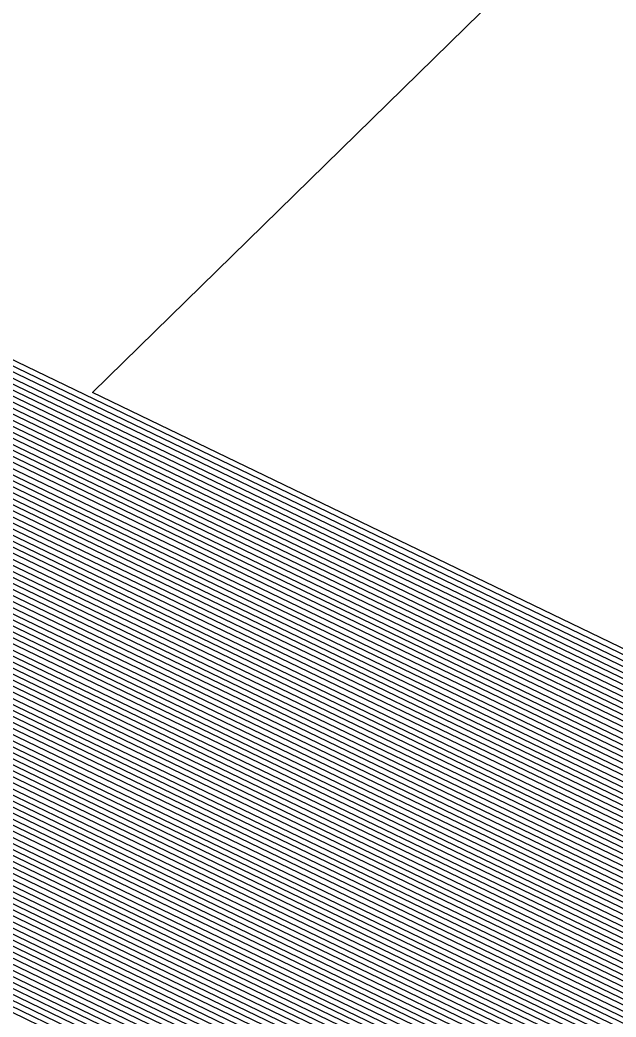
# Model space of a CAD drawing. Extents: x 7084 to 11035, y 13750 to 16729.
# Drawn here: x 8699.7897 to 8700.0362, y 15504.4809 to 15504.8933 of the extents above; entities that cross this region are included whole.
import ezdxf

# ---------------------------------------------------------------- set-up
doc = ezdxf.new("R2010")
doc.units = 0
doc.layers.add('Default', color=7, linetype='Continuous')

msp = doc.modelspace()

# ---------------------------------------------------------------- linework, layer by layer
at = {"layer": 'Default'}
for points in [[(8354.19026, 15235.59937), (8488.21016, 15305.7114), (8508.31155, 15304.51004), (8553.02361, 15397.12782), (8607.68443, 15405.53719), (8646.00902, 15459.83045), (8686.65427, 15440.20861), (8740.76611, 15426.09923), (8798.81013, 15462.37672), (8739.35063, 15534.42323), (8705.8166, 15501.5842), (8665.17135, 15521.20604), (8698.70538, 15554.04507), (8757.96307, 15674.86777), (8829.82169, 15725.9673), (8951.18301, 15754.71076), (8993.8257, 15823.29864), (9121.75377, 15734.89649)], [(9618.29926, 15708.34857), (9450.43738, 15663.74772), (9361.66231, 15697.64363), (9274.50145, 15728.31134), (9119.54871, 15733.15367), (8994.76641, 15819.38199), (8953.17231, 15752.4807), (8830.50134, 15723.42705), (8757.86727, 15671.77609), (8700.06673, 15553.92444), (8666.17083, 15520.73104), (8705.8166, 15501.5917), (8739.71251, 15534.78511), (8799.81366, 15461.96111), (8741.14326, 15425.29214), (8686.44748, 15439.55378), (8646.80171, 15458.69312), (8608.06354, 15403.81396), (8554.74684, 15395.61138), (8509.55228, 15301.99412), (8489.94518, 15303.16594), (8359.22085, 15234.77798)], [(8360.89772, 15234.50419), (8490.52352, 15302.31746), (8509.96585, 15301.15548), (8555.32125, 15395.1059), (8608.18991, 15403.23955), (8647.06594, 15458.31401), (8686.37855, 15439.33551), (8741.26898, 15425.02311), (8800.14817, 15461.82258), (8739.83313, 15534.90573), (8705.8166, 15501.5942), (8666.50399, 15520.5727), (8700.52052, 15553.88423), (8757.83533, 15670.74553), (8830.72789, 15722.5803), (8953.83541, 15751.73734), (8995.07998, 15818.07644), (9118.81369, 15732.57273)], [(8377.66636, 15231.76622), (8496.30693, 15293.83261), (8514.1016, 15292.7691), (8561.06535, 15390.05109), (8609.45361, 15397.49545), (8649.70822, 15454.52291), (8685.68926, 15437.15275), (8742.52615, 15422.33283), (8803.49326, 15460.43724), (8741.03939, 15536.11199), (8705.8166, 15501.6192), (8669.83556, 15518.98935), (8705.05835, 15553.48214), (8757.51598, 15660.43995), (8832.99338, 15714.11283), (8960.46642, 15744.3038), (8998.21569, 15805.02095), (9111.46349, 15726.76331), (9272.482, 15721.73142), (9363.05485, 15689.8632)], [(8382.69695, 15230.94483), (8498.04195, 15291.28715), (8515.34232, 15290.25319), (8562.78858, 15388.53465), (8609.83272, 15395.77222), (8650.50091, 15453.38558), (8685.48247, 15436.49793), (8742.90331, 15421.52574), (8804.49679, 15460.02164), (8741.40127, 15536.47387), (8705.8166, 15501.6267), (8670.83504, 15518.51435), (8706.41971, 15553.36152), (8757.42018, 15657.34827), (8833.67303, 15711.57259), (8962.45572, 15742.07374), (8999.1564, 15801.1043), (9109.25843, 15725.02048), (9271.93124, 15719.9369)], [(8389.40441, 15229.84965), (8500.35531, 15287.89321), (8516.99662, 15286.89864), (8565.08622, 15386.51273), (8610.3382, 15393.47458), (8651.55782, 15451.86914), (8685.20675, 15435.62483), (8743.40618, 15420.44963), (8805.83483, 15459.4675), (8741.88377, 15536.95637), (8705.8166, 15501.6367), (8672.16767, 15517.88101), (8708.23484, 15553.20068), (8757.29243, 15653.22603), (8834.57923, 15708.1856), (8965.10812, 15739.10033), (9000.41068, 15795.8821), (9106.31835, 15722.69672), (9271.19689, 15717.5442), (9363.94101, 15684.91201), (9458.40273, 15648.84484), (9600.87373, 15686.69933)], [(9595.06523, 15679.48293), (9461.05785, 15643.87721), (9364.70057, 15680.66814), (9270.09536, 15713.95515), (9101.90822, 15719.21107), (9002.2921, 15788.0488), (8969.08673, 15734.64021), (8835.93852, 15703.10511), (8757.10082, 15647.04268), (8710.95754, 15552.95943), (8674.16661, 15516.931), (8705.8166, 15501.6517), (8742.60753, 15537.68013), (8807.84188, 15458.63629), (8744.16048, 15418.83545), (8684.79318, 15434.31517), (8653.14319, 15449.59447), (8611.09643, 15390.02813), (8568.53267, 15383.47985), (8519.47808, 15281.86681), (8503.82535, 15282.8023), (8399.4656, 15228.20687)], [(8395.76562, 15139.48742), (8402.81932, 15227.65927), (8504.98203, 15281.10533), (8520.30523, 15280.18953), (8569.68149, 15382.46889), (8611.34917, 15388.87931), (8653.67165, 15448.83625), (8684.65532, 15433.87862), (8744.41192, 15418.2974), (8808.5109, 15458.35923), (8742.84878, 15537.92138), (8705.8166, 15501.6567), (8674.83293, 15516.61433), (8711.86511, 15552.87901), (8757.03695, 15644.98156), (8836.39162, 15701.41162), (8970.41293, 15733.1535), (9002.91924, 15785.4377), (9100.43818, 15718.04918), (9269.72819, 15712.75881), (9364.95376, 15679.25352), (9461.94289, 15642.22133), (9593.12906, 15677.07746)], [(8397.4195, 15138.92642), (8404.49619, 15227.38548), (8505.56037, 15280.25684), (8520.7188, 15279.3509), (8570.2559, 15381.96341), (8611.47554, 15388.3049), (8653.93588, 15448.45714), (8684.58639, 15433.66035), (8744.53764, 15418.02837), (8808.84541, 15458.22069), (8742.96941, 15538.04201), (8705.8166, 15501.6592), (8675.16609, 15516.456), (8712.3189, 15552.8388), (8757.00502, 15643.95101), (8836.61817, 15700.56487), (8971.07603, 15732.41014), (9003.23281, 15784.13215), (9099.70316, 15717.46824)], [(8570.83031, 15381.45793), (8611.60191, 15387.73049), (8654.20011, 15448.07803), (8684.51746, 15433.44207), (8744.66335, 15417.75934), (8809.17992, 15458.08216), (8743.09003, 15538.16263), (8705.8166, 15501.6617), (8675.49924, 15516.29766), (8712.77268, 15552.7986), (8756.97308, 15642.92045), (8836.84472, 15699.71812), (8971.73913, 15731.66679), (9003.54638, 15782.8266), (9098.96814, 15716.8873), (9269.36102, 15711.56246), (9365.20695, 15677.83889), (9462.82793, 15640.56546), (9591.19289, 15674.67199)], [(8407.84992, 15226.83789), (8506.71706, 15278.55987), (8521.54595, 15277.67362), (8571.40472, 15380.95245), (8611.72828, 15387.15608), (8654.46434, 15447.69892), (8684.44853, 15433.22379), (8744.78907, 15417.49031), (8809.51443, 15457.94362), (8743.21066, 15538.28326), (8705.8166, 15501.6642), (8675.8324, 15516.13933), (8713.22646, 15552.75839), (8756.94115, 15641.88989), (8837.07127, 15698.87138), (8972.40223, 15730.92344), (9003.85995, 15781.52105), (9098.23312, 15716.30636), (9269.17743, 15710.96428), (9365.33354, 15677.13158), (9463.27045, 15639.73752), (9590.2248, 15673.46925)], [(8452.3765, 14999.36804), (8402.38117, 15137.24341), (8409.52678, 15226.56409), (8507.2954, 15277.71139), (8521.95953, 15276.83498), (8571.97913, 15380.44696), (8611.85465, 15386.58167), (8654.72856, 15447.31981), (8684.3796, 15433.00552), (8744.91479, 15417.22128), (8809.84894, 15457.80509), (8743.33129, 15538.40389), (8705.8166, 15501.6667), (8676.16556, 15515.98099), (8713.68025, 15552.71818), (8756.90921, 15640.85933), (8837.29782, 15698.02463), (8973.06533, 15730.18008), (9004.17353, 15780.21551), (9097.4981, 15715.72542), (9268.99384, 15710.36611), (9365.46013, 15676.42427), (9463.71296, 15638.90958), (9589.25672, 15672.26652)], [(8411.20365, 15226.29029), (8507.87374, 15276.8629), (8522.3731, 15275.99634), (8572.55354, 15379.94148), (8611.98102, 15386.00726), (8654.99279, 15446.9407), (8684.31067, 15432.78724), (8745.04051, 15416.95225), (8810.18344, 15457.66656), (8743.45191, 15538.52451), (8705.8166, 15501.6692), (8676.49872, 15515.82266), (8714.13403, 15552.67797), (8756.87728, 15639.82877), (8837.52437, 15697.17788), (8973.72843, 15729.43673), (9004.4871, 15778.90996), (9096.76308, 15715.14447), (9268.81026, 15709.76793), (9365.58673, 15675.71696), (9464.15548, 15638.08164), (9588.28864, 15671.06378)], [(8412.88051, 15226.0165), (8508.45208, 15276.01442), (8522.78668, 15275.15771), (8573.12795, 15379.436), (8612.10739, 15385.43285), (8655.25702, 15446.56159), (8684.24174, 15432.56897), (8745.16622, 15416.68322), (8810.51795, 15457.52802), (8743.57254, 15538.64514), (8705.8166, 15501.6717), (8676.83188, 15515.66432), (8714.58781, 15552.63776), (8756.84535, 15638.79821), (8837.75092, 15696.33113), (8974.39153, 15728.69338), (9004.80067, 15777.60441), (9096.02806, 15714.56353), (9268.62667, 15709.16976), (9365.71332, 15675.00964), (9464.598, 15637.25371), (9587.32055, 15669.86104)], [(8414.55737, 15225.7427), (8509.03042, 15275.16593), (8523.20025, 15274.31907), (8573.70236, 15378.93052), (8612.23376, 15384.85844), (8655.52125, 15446.18248), (8684.17282, 15432.35069), (8745.29194, 15416.4142), (8810.85246, 15457.38949), (8743.69316, 15538.76576), (8705.8166, 15501.6742), (8677.16503, 15515.50599), (8715.0416, 15552.59755), (8756.81341, 15637.76765), (8837.97746, 15695.48438), (8975.05464, 15727.95002), (9005.11424, 15776.29886), (9095.29304, 15713.98259), (9268.44308, 15708.57159), (9365.83992, 15674.30233), (9465.04052, 15636.42577), (9586.35247, 15668.65831)], [(8456.74507, 15003.32068), (8408.99672, 15134.99941), (8416.23424, 15225.4689), (8509.60876, 15274.31745), (8523.61383, 15273.48043), (8574.27677, 15378.42504), (8612.36013, 15384.28403), (8655.78548, 15445.80337), (8684.10389, 15432.13242), (8745.41766, 15416.14517), (8811.18697, 15457.25095), (8743.81379, 15538.88639), (8705.8166, 15501.6767), (8677.49819, 15515.34765), (8715.49538, 15552.55734), (8756.78147, 15636.73709), (8838.20401, 15694.63764), (8975.71774, 15727.20667), (9005.42781, 15774.99331), (9094.55802, 15713.40165), (9268.2595, 15707.97341), (9365.96651, 15673.59502), (9465.48304, 15635.59783), (9585.38438, 15667.45557)], [(8612.4865, 15383.70962), (8656.04971, 15445.42426), (8684.03496, 15431.91414), (8745.54338, 15415.87614), (8811.52148, 15457.11242), (8743.93442, 15539.00702), (8705.8166, 15501.6792), (8677.83135, 15515.18932), (8715.94917, 15552.51714), (8756.74954, 15635.70653), (8838.43056, 15693.79089), (8976.38084, 15726.46332), (9005.74138, 15773.68776), (9093.823, 15712.82071), (9268.07591, 15707.37524), (9366.0931, 15672.88771), (9465.92556, 15634.76989), (9584.4163, 15666.25284)], [(9583.44821, 15665.05011), (9466.36808, 15633.94195), (9366.2197, 15672.1804), (9267.89232, 15706.77706), (9093.08798, 15712.23977), (9006.05495, 15772.38221), (8977.04394, 15725.71996), (8838.65711, 15692.94414), (8756.7176, 15634.67598), (8716.40295, 15552.47693), (8678.16451, 15515.03098), (8705.8166, 15501.6817), (8744.05504, 15539.12764), (8811.85599, 15456.97388), (8745.66909, 15415.60711), (8683.96603, 15431.69587), (8656.31393, 15445.04515), (8612.61287, 15383.13521), (8575.42559, 15377.41408), (8524.44097, 15271.80315), (8510.76544, 15272.62048), (8419.58797, 15224.92131)], [(9582.48013, 15663.84737), (9466.8106, 15633.11402), (9366.34629, 15671.47308), (9267.70873, 15706.17889), (9092.35296, 15711.65882), (9006.36852, 15771.07666), (8977.70704, 15724.97661), (8838.88366, 15692.0974), (8756.68567, 15633.64542), (8716.85673, 15552.43672), (8678.49766, 15514.87265), (8705.8166, 15501.6842), (8744.17567, 15539.24827), (8812.1905, 15456.83535), (8745.79481, 15415.33808), (8683.8971, 15431.47759), (8656.57816, 15444.66604), (8612.73924, 15382.5608), (8576, 15376.9086), (8524.85455, 15270.96452), (8511.34378, 15271.77199), (8421.26483, 15224.64751)], [(9581.51204, 15662.64464), (9467.25312, 15632.28608), (9366.47289, 15670.76577), (9267.52515, 15705.58071), (9091.61794, 15711.07788), (9006.68209, 15769.77111), (8978.37014, 15724.23325), (8839.11021, 15691.25065), (8756.65373, 15632.61486), (8717.31052, 15552.39651), (8678.83082, 15514.71431), (8705.8166, 15501.6867), (8744.29629, 15539.36889), (8812.52501, 15456.69682), (8745.92053, 15415.06905), (8683.82817, 15431.25932), (8656.84239, 15444.28693), (8612.86561, 15381.98639), (8576.57441, 15376.40312), (8525.26813, 15270.12588), (8511.92212, 15270.92351), (8422.9417, 15224.37372)], [(8424.61856, 15224.09992), (8512.50046, 15270.07502), (8525.6817, 15269.28724), (8577.14882, 15375.89764), (8612.99198, 15381.41198), (8657.10662, 15443.90782), (8683.75924, 15431.04104), (8746.04625, 15414.80002), (8812.85952, 15456.55828), (8744.41692, 15539.48952), (8705.8166, 15501.6892), (8679.16398, 15514.55598), (8717.7643, 15552.3563), (8756.6218, 15631.5843), (8839.33676, 15690.4039), (8979.03324, 15723.4899), (9006.99566, 15768.46556), (9090.88292, 15710.49694), (9267.34156, 15704.98254), (9366.59948, 15670.05846), (9467.69564, 15631.45814), (9580.54396, 15661.4419)], [(8613.11835, 15380.83757), (8657.37085, 15443.52871), (8683.69031, 15430.82276), (8746.17196, 15414.53099), (8813.19403, 15456.41975), (8744.53755, 15539.61015), (8705.8166, 15501.6917), (8679.49714, 15514.39765), (8718.21808, 15552.31609), (8756.58987, 15630.55374), (8839.56331, 15689.55715), (8979.69634, 15722.74655), (9007.30923, 15767.16001), (9090.1479, 15709.916), (9267.15797, 15704.38437), (9366.72607, 15669.35115), (9468.13816, 15630.6302), (9579.57588, 15660.23917)], [(8427.97229, 15223.55233), (8513.65714, 15268.37805), (8526.50885, 15267.60996), (8578.29764, 15374.88668), (8613.24472, 15380.26316), (8657.63508, 15443.1496), (8683.62138, 15430.60449), (8746.29768, 15414.26197), (8813.52854, 15456.28121), (8744.65817, 15539.73077), (8705.8166, 15501.6942), (8679.8303, 15514.23931), (8718.67187, 15552.27588), (8756.55793, 15629.52318), (8839.78986, 15688.71041), (8980.35944, 15722.00319), (9007.6228, 15765.85446), (9089.41288, 15709.33506), (9266.97439, 15703.78619), (9366.85267, 15668.64384), (9468.58068, 15629.80226), (9578.60779, 15659.03643)], [(8429.64915, 15223.27853), (8514.23548, 15267.52956), (8526.92243, 15266.77133), (8578.87205, 15374.3812), (8613.37109, 15379.68875), (8657.89931, 15442.77049), (8683.55245, 15430.38621), (8746.4234, 15413.99294), (8813.86305, 15456.14268), (8744.7788, 15539.8514), (8705.8166, 15501.6967), (8680.16345, 15514.08098), (8719.12565, 15552.23567), (8756.52599, 15628.49262), (8840.01641, 15687.86366), (8981.02254, 15721.25984), (9007.93637, 15764.54891), (9088.67786, 15708.75411), (9266.7908, 15703.18802), (9366.97926, 15667.93652), (9469.0232, 15628.97433), (9577.63971, 15657.83369)], [(9576.67162, 15656.63096), (9469.46572, 15628.14639), (9367.10586, 15667.22921), (9266.60721, 15702.58984), (9087.94284, 15708.17317), (9008.24994, 15763.24336), (8981.68564, 15720.51649), (8840.24296, 15687.01691), (8756.49406, 15627.46207), (8719.57943, 15552.19547), (8680.49661, 15513.92264), (8705.8166, 15501.6992), (8744.89942, 15539.97202), (8814.19755, 15456.00415), (8746.54912, 15413.72391), (8683.48352, 15430.16794), (8658.16353, 15442.39138), (8613.49746, 15379.11434), (8579.44646, 15373.87572), (8527.336, 15265.93269), (8514.81382, 15266.68108), (8431.32602, 15223.00473)], [(9575.70354, 15655.42823), (9469.90824, 15627.31845), (9367.23245, 15666.5219), (9266.42363, 15701.99167), (9087.20782, 15707.59223), (9008.56351, 15761.93781), (8982.34874, 15719.77313), (8840.46951, 15686.17016), (8756.46213, 15626.43151), (8720.03322, 15552.15526), (8680.82977, 15513.76431), (8705.8166, 15501.7017), (8745.02005, 15540.09265), (8814.53206, 15455.86561), (8746.67484, 15413.45488), (8683.41459, 15429.94966), (8658.42776, 15442.01227), (8613.62383, 15378.53993), (8580.02087, 15373.37024), (8527.74957, 15265.09405), (8515.39216, 15265.83259), (8433.00288, 15222.73094)], [(8746.80055, 15413.18585), (8814.86657, 15455.72708), (8745.14068, 15540.21328), (8705.8166, 15501.7042), (8681.16293, 15513.60597), (8720.487, 15552.11505), (8756.43019, 15625.40095), (8840.69606, 15685.32342), (8983.01184, 15719.02978), (9008.87708, 15760.63226), (9086.4728, 15707.01129), (9266.24004, 15701.39349), (9367.35904, 15665.81459), (9470.35076, 15626.49051), (9574.73545, 15654.22549)], [(8815.20108, 15455.58854), (8745.2613, 15540.3339), (8705.8166, 15501.7067), (8681.49608, 15513.44764), (8720.94079, 15552.07484), (8756.39826, 15624.37039), (8840.9226, 15684.47667), (8983.67495, 15718.28642), (9009.19065, 15759.32671), (9085.73778, 15706.43035), (9266.05645, 15700.79532), (9367.48564, 15665.10728), (9470.79328, 15625.66257), (9573.76737, 15653.02276)], [(8485.31846, 15309.95383), (8506.24367, 15308.70323), (8550.15156, 15399.65522), (8607.05258, 15408.40924), (8644.68788, 15461.726), (8686.99891, 15441.29999), (8740.13752, 15427.44437), (8797.13759, 15463.06939), (8738.7475, 15533.8201), (8705.8166, 15501.5717), (8663.50557, 15521.99771), (8696.43646, 15554.24611), (8758.12275, 15680.02056), (8828.68895, 15730.20103), (8947.8675, 15758.42753)], [(9572.79928, 15651.82002), (9471.2358, 15624.83464), (9367.61223, 15664.39996), (9265.87286, 15700.19715), (9085.00276, 15705.84941), (9009.50422, 15758.02116), (8984.33805, 15717.54307), (8841.14915, 15683.62992), (8756.36632, 15623.33983), (8721.39457, 15552.03463), (8681.82924, 15513.2893), (8705.8166, 15501.7092), (8745.38193, 15540.45453), (8815.53559, 15455.45001), (8747.05199, 15412.64779), (8683.20781, 15429.29484), (8659.22045, 15440.87494), (8614.00294, 15376.8167), (8581.7441, 15371.8538), (8528.9903, 15262.57814), (8517.12718, 15263.28714), (8438.03347, 15221.90955)], [(8948.53061, 15757.68417), (8828.91549, 15729.35428), (8758.09081, 15678.99), (8696.89025, 15554.2059), (8663.83872, 15521.83938), (8705.8166, 15501.5742), (8738.86812, 15533.94072), (8797.4721, 15462.93085), (8740.26324, 15427.17534), (8686.92999, 15441.08171), (8644.95211, 15461.34689), (8607.17895, 15407.83483), (8550.72597, 15399.14974), (8506.65725, 15307.86459), (8485.8968, 15309.10534), (8347.4828, 15236.69456)], [(8349.15967, 15236.42076), (8486.47514, 15308.25686), (8507.07083, 15307.02595), (8551.30038, 15398.64426), (8607.30532, 15407.26042), (8645.21634, 15460.96778), (8686.86106, 15440.86344), (8740.38895, 15426.90631), (8797.80661, 15462.79232), (8738.98875, 15534.06135), (8705.8166, 15501.5767), (8664.17188, 15521.68104), (8697.34403, 15554.16569), (8758.05888, 15677.95944), (8829.14204, 15728.50754), (8949.19371, 15756.94082)], [(8350.83653, 15236.14697), (8487.05348, 15307.40837), (8507.4844, 15306.18731), (8551.87479, 15398.13878), (8607.43169, 15406.68601), (8645.48057, 15460.58867), (8686.79213, 15440.64516), (8740.51467, 15426.63729), (8798.14112, 15462.65378), (8739.10938, 15534.18198), (8705.8166, 15501.5792), (8664.50504, 15521.52271), (8697.79782, 15554.12549), (8758.02694, 15676.92888), (8829.36859, 15727.66079), (8949.85681, 15756.19747)], [(8352.5134, 15235.87317), (8487.63182, 15306.55989), (8507.89797, 15305.34867), (8552.4492, 15397.6333), (8607.55806, 15406.1116), (8645.74479, 15460.20956), (8686.7232, 15440.42689), (8740.64039, 15426.36826), (8798.47563, 15462.51525), (8739.23, 15534.3026), (8705.8166, 15501.5817), (8664.8382, 15521.36437), (8698.2516, 15554.08528), (8757.99501, 15675.89833), (8829.59514, 15726.81404), (8950.51991, 15755.45411)], [(8745.62318, 15540.69578), (8705.8166, 15501.7142), (8682.49556, 15512.97263), (8722.30214, 15551.95421), (8756.30245, 15621.27871), (8841.60225, 15681.93642), (8985.66425, 15716.05636), (9010.13136, 15755.41007), (9083.53272, 15704.68752), (9265.50569, 15699.0008), (9367.86542, 15662.98534), (9472.12083, 15623.17876), (9570.86312, 15649.41455), (9857.09142, 15571.69691)], [(8435.45893, 15126.02339), (8443.06407, 15221.08816), (8518.86221, 15260.74168), (8530.23102, 15260.06222), (8583.46733, 15370.33735), (8614.38205, 15375.09347), (8660.01313, 15439.73761), (8683.00102, 15428.64001), (8747.42914, 15411.84071), (8816.53912, 15455.03441), (8745.74381, 15540.81641), (8705.8166, 15501.7167), (8682.82872, 15512.8143), (8722.75592, 15551.914), (8756.27052, 15620.24815), (8841.8288, 15681.08968), (8986.32735, 15715.31301), (9010.44494, 15754.10452), (9082.7977, 15704.10658), (9265.3221, 15698.40262), (9367.99201, 15662.27803), (9472.56335, 15622.35082), (9569.89503, 15648.21182), (9856.99069, 15570.25867)], [(8444.74093, 15220.81436), (8519.44055, 15259.8932), (8530.6446, 15259.22358), (8584.04174, 15369.83187), (8614.50842, 15374.51906), (8660.27736, 15439.3585), (8682.93209, 15428.42173), (8747.55486, 15411.57168), (8816.87363, 15454.89587), (8745.86443, 15540.93703), (8705.8166, 15501.7192), (8683.16187, 15512.65596), (8723.2097, 15551.87379), (8756.23858, 15619.2176), (8842.05535, 15680.24293), (8986.99045, 15714.56965), (9010.75851, 15752.79897), (9082.06268, 15703.52564), (9265.13852, 15697.80445), (9368.11861, 15661.57072)], [(9856.78924, 15567.38218), (9567.95886, 15645.80635), (9473.44839, 15620.69495), (9368.2452, 15660.8634), (9264.95493, 15697.20627), (9081.32766, 15702.9447), (9011.07208, 15751.49342), (8987.65355, 15713.8263), (8842.2819, 15679.39618), (8756.20665, 15618.18704), (8723.66349, 15551.83359), (8683.49503, 15512.49763), (8705.8166, 15501.7217), (8745.98506, 15541.05766), (8817.20814, 15454.75734), (8747.68058, 15411.30265), (8682.86316, 15428.20346), (8660.54159, 15438.97939), (8614.63479, 15373.94465), (8584.61615, 15369.32639), (8531.05818, 15258.38495), (8520.01889, 15259.04471), (8446.4178, 15220.54057)], [(8608.31628, 15402.66514), (8647.33017, 15457.9349), (8686.30962, 15439.11723), (8741.39469, 15424.75408), (8800.48268, 15461.68404), (8739.95376, 15535.02636), (8705.8166, 15501.5967), (8666.83714, 15520.41437), (8700.9743, 15553.84402), (8757.8034, 15669.71497), (8830.95444, 15721.73356), (8954.49851, 15750.99399)], [(8364.25145, 15233.95659), (8491.6802, 15300.62049), (8510.793, 15299.47821), (8556.47007, 15394.09494), (8608.44265, 15402.09073), (8647.59439, 15457.55579), (8686.24069, 15438.89896), (8741.52041, 15424.48506), (8800.81719, 15461.54551), (8740.07438, 15535.14698), (8705.8166, 15501.5992), (8667.1703, 15520.25603), (8701.42808, 15553.80382), (8757.77146, 15668.68442), (8831.18099, 15720.88681), (8955.16161, 15750.25064)], [(8448.09466, 15220.26677), (8520.59723, 15258.19623), (8531.47175, 15257.54631), (8585.19056, 15368.82091), (8614.76116, 15373.37024), (8660.80582, 15438.60028), (8682.79423, 15427.98518), (8747.80629, 15411.03362), (8817.54265, 15454.6188), (8746.10568, 15541.17828), (8705.8166, 15501.7242), (8683.82819, 15512.33929), (8724.11727, 15551.79338), (8756.17471, 15617.15648), (8842.50845, 15678.54944), (8988.31665, 15713.08295), (9011.38565, 15750.18787), (9080.59264, 15702.36376), (9264.77134, 15696.6081), (9368.3718, 15660.15609), (9473.89091, 15619.86701), (9566.99078, 15644.60361)], [(8365.92831, 15233.6828), (8492.25854, 15299.772), (8511.20658, 15298.63957), (8557.04448, 15393.58946), (8608.56902, 15401.51632), (8647.85862, 15457.17668), (8686.17176, 15438.68068), (8741.64613, 15424.21603), (8801.1517, 15461.40698), (8740.19501, 15535.26761), (8705.8166, 15501.6017), (8667.50346, 15520.0977), (8701.88187, 15553.76361), (8757.73953, 15667.65386), (8831.40754, 15720.04006), (8955.82471, 15749.50728)], [(8449.77152, 15219.99297), (8521.17557, 15257.34774), (8531.88533, 15256.70767), (8585.76497, 15368.31543), (8614.88753, 15372.79583), (8661.07005, 15438.22117), (8682.7253, 15427.76691), (8747.93201, 15410.76459), (8817.87715, 15454.48027), (8746.22631, 15541.29891), (8705.8166, 15501.7267), (8684.16135, 15512.18096), (8724.57106, 15551.75317), (8756.14278, 15616.12592), (8842.735, 15677.70269), (8988.97975, 15712.33959), (9011.69922, 15748.88232), (9079.85762, 15701.78281), (9264.58776, 15696.00993), (9368.49839, 15659.44878)], [(8367.60518, 15233.409), (8492.83688, 15298.92352), (8511.62015, 15297.80093), (8557.61889, 15393.08398), (8608.69539, 15400.94191), (8648.12285, 15456.79757), (8686.10283, 15438.46241), (8741.77185, 15423.947), (8801.48621, 15461.26844), (8740.31564, 15535.38824), (8705.8166, 15501.6042), (8667.83662, 15519.93936), (8702.33565, 15553.7234), (8757.70759, 15666.6233), (8831.63409, 15719.19332), (8956.48781, 15748.76393)], [(8705.8166, 15501.6067), (8668.16977, 15519.78103), (8702.78944, 15553.68319), (8757.67566, 15665.59274), (8831.86063, 15718.34657), (8957.15092, 15748.02057)], [(9856.48706, 15563.06745), (9565.05461, 15642.19814), (9474.77595, 15618.21113), (9368.62498, 15658.74147), (9264.40417, 15695.41175), (9079.1226, 15701.20187), (9012.01279, 15747.57677), (8989.64285, 15711.59624), (8842.96155, 15676.85594), (8756.11084, 15615.09536), (8725.02484, 15551.71296), (8684.4945, 15512.02262), (8705.8166, 15501.7292), (8746.34694, 15541.41954), (8818.21166, 15454.34174), (8748.05773, 15410.49556), (8682.65637, 15427.54863), (8661.33428, 15437.84206), (8615.0139, 15372.22142), (8586.33938, 15367.80995), (8532.2989, 15255.86903), (8521.75391, 15256.49926)], [(8957.81402, 15747.27722), (8832.08718, 15717.49982), (8757.64372, 15664.56218), (8703.24322, 15553.64298), (8668.50293, 15519.62269), (8705.8166, 15501.6092), (8740.55689, 15535.62949), (8802.15523, 15460.99137), (8742.02328, 15423.40894), (8685.96498, 15438.02586), (8648.65131, 15456.03935), (8608.94813, 15399.79309), (8558.76771, 15392.07302), (8512.4473, 15296.12366), (8493.99356, 15297.22655), (8370.9589, 15232.86141)], [(8372.63577, 15232.58761), (8494.5719, 15296.37806), (8512.86088, 15295.28502), (8559.34212, 15391.56754), (8609.0745, 15399.21868), (8648.91554, 15455.66024), (8685.89605, 15437.80758), (8742.149, 15423.13991), (8802.48973, 15460.85284), (8740.67751, 15535.75011), (8705.8166, 15501.6117), (8668.83609, 15519.46436), (8703.697, 15553.60277), (8757.61178, 15663.53162), (8832.31373, 15716.65307), (8958.47712, 15746.53387)], [(9856.38634, 15561.62921), (9564.08652, 15640.9954), (9475.21847, 15617.38319), (9368.75158, 15658.03416), (9264.22058, 15694.81358), (9078.38758, 15700.62093), (9012.32636, 15746.27122), (8990.30595, 15710.85289), (8843.1881, 15676.00919), (8756.07891, 15614.0648), (8725.47862, 15551.67275), (8684.82766, 15511.86429), (8705.8166, 15501.7317), (8746.46756, 15541.54016), (8818.54617, 15454.2032), (8748.18345, 15410.22654), (8682.58744, 15427.33036), (8661.5985, 15437.46295), (8615.14027, 15371.64701), (8586.91379, 15367.30447), (8532.71248, 15255.03039), (8522.33225, 15255.65077), (8453.12525, 15219.44538)], [(8374.31263, 15232.31382), (8495.15025, 15295.52958), (8513.27445, 15294.44638), (8559.91653, 15391.06206), (8609.20087, 15398.64427), (8649.17977, 15455.28113), (8685.82712, 15437.5893), (8742.27472, 15422.87088), (8802.82424, 15460.71431), (8740.79814, 15535.87074), (8705.8166, 15501.6142), (8669.16925, 15519.30602), (8704.15079, 15553.56256), (8757.57985, 15662.50106), (8832.54028, 15715.80633), (8959.14022, 15745.79051)], [(8513.68803, 15293.60774), (8560.49094, 15390.55657), (8609.32724, 15398.06986), (8649.44399, 15454.90202), (8685.75819, 15437.37103), (8742.40044, 15422.60186), (8803.15875, 15460.57577), (8740.91877, 15535.99137), (8705.8166, 15501.6167), (8669.50241, 15519.14769), (8704.60457, 15553.52235), (8757.54791, 15661.4705), (8832.76683, 15714.95958), (8959.80332, 15745.04716)], [(9856.28561, 15560.19097), (9563.11844, 15639.79267), (9475.66099, 15616.55526), (9368.87817, 15657.32684), (9264.03699, 15694.2154), (9077.65256, 15700.03999), (9012.63993, 15744.96567), (8990.96905, 15710.10953), (8843.41465, 15675.16244), (8756.04697, 15613.03424), (8725.93241, 15551.63254), (8685.16082, 15511.70595), (8705.8166, 15501.7342), (8746.58819, 15541.66079), (8818.88068, 15454.06467), (8748.30916, 15409.95751), (8682.51851, 15427.11208), (8661.86273, 15437.08384), (8615.26664, 15371.0726), (8587.4882, 15366.79899), (8533.12605, 15254.19176), (8522.91059, 15254.80229), (8454.80212, 15219.17158)], [(9856.18489, 15558.75272), (9562.15035, 15638.58993), (9476.10351, 15615.72732), (9369.00477, 15656.61953), (9263.85341, 15693.61723), (9076.91754, 15699.45905), (9012.9535, 15743.66012), (8991.63215, 15709.36618), (8843.6412, 15674.3157), (8756.01504, 15612.00368), (8726.38619, 15551.59233), (8685.49398, 15511.54762), (8705.8166, 15501.7367), (8746.70881, 15541.78141), (8819.21519, 15453.92613), (8748.43488, 15409.68848), (8682.44958, 15426.89381), (8662.12696, 15436.70473), (8615.39301, 15370.49819), (8588.06261, 15366.29351), (8533.53963, 15253.35312), (8523.48893, 15253.9538), (8456.47898, 15218.89779)], [(8379.34323, 15231.49243), (8496.88527, 15292.98412), (8514.51518, 15291.93047), (8561.63976, 15389.54561), (8609.57998, 15396.92104), (8649.97245, 15454.1438), (8685.62033, 15436.93448), (8742.65187, 15422.0638), (8803.82777, 15460.2987), (8741.16002, 15536.23262), (8705.8166, 15501.6217), (8670.16872, 15518.83102), (8705.51214, 15553.44194), (8757.48404, 15659.40939), (8833.21993, 15713.26608), (8961.12952, 15743.56045)], [(8804.16228, 15460.16017), (8741.28064, 15536.35324), (8705.8166, 15501.6242), (8670.50188, 15518.67268), (8705.96592, 15553.40173), (8757.45211, 15658.37883), (8833.44648, 15712.41934), (8961.79262, 15742.8171)], [(8458.15584, 15218.62399), (8524.06727, 15253.10532), (8533.9532, 15252.51448), (8588.63702, 15365.78803), (8615.51938, 15369.92379), (8662.39119, 15436.32562), (8682.38066, 15426.67553), (8748.5606, 15409.41945), (8819.5497, 15453.7876), (8746.82944, 15541.90204), (8705.8166, 15501.7392), (8685.82713, 15511.38928), (8726.83998, 15551.55213), (8755.9831, 15610.97313), (8843.86775, 15673.46895), (8992.29526, 15708.62283), (9013.26707, 15742.35457), (9076.18252, 15698.87811), (9263.66982, 15693.01906), (9369.13136, 15655.91222), (9476.54603, 15614.89938), (9561.18227, 15637.3872), (9856.08416, 15557.31448)], [(8705.8166, 15501.6292), (8671.16819, 15518.35601), (8706.87349, 15553.32131), (8757.38824, 15656.31771), (8833.89958, 15710.72584), (8963.11882, 15741.33039)], [(9855.98343, 15555.87624), (9560.21419, 15636.18447), (9476.98855, 15614.07144), (9369.25795, 15655.20491), (9263.48623, 15692.42088), (9075.44749, 15698.29716), (9013.58064, 15741.04902), (8992.95836, 15707.87947), (8844.09429, 15672.6222), (8755.95117, 15609.94257), (8727.29376, 15551.51192), (8686.16029, 15511.23095), (8705.8166, 15501.7417), (8746.95007, 15542.02267), (8819.88421, 15453.64907), (8748.68632, 15409.15042), (8682.31173, 15426.45725), (8662.65542, 15435.9465), (8615.64576, 15369.34938), (8589.21142, 15365.28255), (8534.36678, 15251.67584), (8524.64561, 15252.25683), (8459.83271, 15218.35019)], [(8386.05068, 15230.39724), (8499.19863, 15289.59018), (8516.16948, 15288.57591), (8563.9374, 15387.52369), (8610.08546, 15394.6234), (8651.02936, 15452.62736), (8685.34461, 15436.06138), (8743.15474, 15420.98768), (8805.16581, 15459.74457), (8741.64252, 15536.71512), (8705.8166, 15501.6317), (8671.50135, 15518.19768), (8707.32727, 15553.2811), (8757.3563, 15655.28715), (8834.12613, 15709.87909), (8963.78192, 15740.58704)], [(8741.76315, 15536.83575), (8705.8166, 15501.6342), (8671.83451, 15518.03934), (8707.78106, 15553.24089), (8757.32437, 15654.25659), (8834.35268, 15709.03234), (8964.44502, 15739.84368)], [(9855.88271, 15554.43799), (9559.2461, 15634.98173), (9477.43107, 15613.2435), (9369.38455, 15654.4976), (9263.30265, 15691.82271), (9074.71247, 15697.71622), (9013.89421, 15739.74347), (8993.62146, 15707.13612), (8844.32084, 15671.77546), (8755.91923, 15608.91201), (8727.74754, 15551.47171), (8686.49345, 15511.07262), (8705.8166, 15501.7442), (8747.07069, 15542.14329), (8820.21872, 15453.51053), (8748.81204, 15408.88139), (8682.2428, 15426.23898), (8662.91965, 15435.56739), (8615.77213, 15368.77497), (8589.78583, 15364.77707), (8534.78035, 15250.8372), (8525.22395, 15251.40834), (8461.50957, 15218.0764)], [(8590.36024, 15364.27159), (8615.8985, 15368.20056), (8663.18388, 15435.18828), (8682.17387, 15426.0207), (8748.93775, 15408.61236), (8820.55323, 15453.372), (8747.19132, 15542.26392), (8705.8166, 15501.7467), (8686.82661, 15510.91428), (8728.20133, 15551.4315), (8755.8873, 15607.88145), (8844.54739, 15670.92871), (8994.28456, 15706.39276), (9014.20778, 15738.43792), (9073.97745, 15697.13528), (9263.11906, 15691.22453), (9369.51114, 15653.79028), (9477.87359, 15612.41557), (9558.27802, 15633.779), (9855.78198, 15552.99975)], [(8965.77123, 15738.35698), (8834.80578, 15707.33885), (8757.2605, 15652.19548), (8708.68863, 15553.16048), (8672.50082, 15517.72268), (8705.8166, 15501.6392), (8742.0044, 15537.077), (8806.16934, 15459.32896), (8743.53189, 15420.1806), (8685.13782, 15435.40655), (8651.82205, 15451.49003), (8610.46457, 15392.90018), (8565.66063, 15386.00725), (8517.4102, 15286.06), (8500.93365, 15287.04473), (8391.08128, 15229.57585)], [(8966.43433, 15737.61362), (8835.03232, 15706.4921), (8757.22856, 15651.16492), (8709.14241, 15553.12027), (8672.83398, 15517.56434), (8705.8166, 15501.6417), (8742.12503, 15537.19763), (8806.50384, 15459.19043), (8743.65761, 15419.91157), (8685.0689, 15435.18827), (8652.08628, 15451.11091), (8610.59095, 15392.32577), (8566.23503, 15385.50177), (8517.82378, 15285.22136), (8501.51199, 15286.19624)], [(8967.09743, 15736.87027), (8835.25887, 15705.64536), (8757.19663, 15650.13436), (8709.59619, 15553.08006), (8673.16714, 15517.40601), (8705.8166, 15501.6442), (8742.24565, 15537.31825), (8806.83835, 15459.0519), (8743.78333, 15419.64254), (8684.99997, 15434.97), (8652.35051, 15450.7318), (8610.71732, 15391.75136), (8566.80944, 15384.99629), (8518.23735, 15284.38272), (8502.09033, 15285.34775), (8394.435, 15229.02826)], [(8396.11187, 15228.75446), (8502.66867, 15284.49927), (8518.65092, 15283.54409), (8567.38385, 15384.49081), (8610.84369, 15391.17695), (8652.61474, 15450.35269), (8684.93104, 15434.75172), (8743.90905, 15419.37351), (8807.17286, 15458.91336), (8742.36628, 15537.43888), (8705.8166, 15501.6467), (8673.5003, 15517.24767), (8710.04998, 15553.03985), (8757.16469, 15649.1038), (8835.48542, 15704.79861), (8967.76053, 15736.12691)], [(8821.22225, 15453.09493), (8747.43257, 15542.50517), (8705.8166, 15501.7517), (8687.49292, 15510.59761), (8729.10889, 15551.35108), (8755.82343, 15605.82033), (8845.00049, 15669.23521), (8995.61076, 15704.90606), (9014.83492, 15735.82682), (9072.50741, 15695.9734), (9262.75188, 15690.02818), (9369.76433, 15652.37566), (9478.75863, 15610.75969), (9556.34185, 15631.37353), (9855.58053, 15550.12327)], [(8397.78873, 15228.48066), (8503.24701, 15283.65078), (8519.0645, 15282.70545), (8567.95826, 15383.98533), (8610.97006, 15390.60254), (8652.87896, 15449.97358), (8684.86211, 15434.53345), (8744.03476, 15419.10448), (8807.50737, 15458.77483), (8742.4869, 15537.5595), (8705.8166, 15501.6492), (8673.83346, 15517.08934), (8710.50376, 15552.99964), (8757.13276, 15648.07324), (8835.71197, 15703.95186), (8968.42363, 15735.38356)], [(9855.4798, 15548.68502), (9555.37376, 15630.17079), (9479.20115, 15609.93175), (9369.89092, 15651.66835), (9262.5683, 15689.43001), (9071.77239, 15695.39245), (9015.14849, 15734.52127), (8996.27386, 15704.1627), (8845.22704, 15668.38847), (8755.79149, 15604.78977), (8729.56268, 15551.31087), (8687.82608, 15510.43928), (8705.8166, 15501.7542), (8747.5532, 15542.6258), (8821.55675, 15452.9564), (8749.31491, 15407.80528), (8681.96708, 15425.36588), (8663.97656, 15434.05095), (8616.27761, 15366.47733), (8592.08347, 15362.75515), (8536.43465, 15247.48265), (8527.53731, 15248.0144), (8468.21703, 15216.98121)], [(8401.14246, 15227.93307), (8504.40369, 15281.95381), (8519.89165, 15281.02817), (8569.10708, 15382.97437), (8611.2228, 15389.45372), (8653.40742, 15449.21536), (8684.72425, 15434.0969), (8744.2862, 15418.56643), (8808.17639, 15458.49776), (8742.72816, 15537.80076), (8705.8166, 15501.6542), (8674.49977, 15516.77267), (8711.41133, 15552.91922), (8757.06889, 15646.01212), (8836.16507, 15702.25837), (8969.74983, 15733.89685)], [(8469.89389, 15216.70741), (8528.11565, 15247.16592), (8536.84822, 15246.64401), (8592.65788, 15362.24967), (8616.40398, 15365.90292), (8664.24079, 15433.67184), (8681.89815, 15425.1476), (8749.44062, 15407.53625), (8821.89126, 15452.81786), (8747.67382, 15542.74642), (8705.8166, 15501.7567), (8688.15924, 15510.28094), (8730.01646, 15551.27066), (8755.75956, 15603.75921), (8845.45359, 15667.54172), (8996.93696, 15703.41935), (9015.46206, 15733.21572), (9071.03737, 15694.81151), (9262.38471, 15688.83184), (9370.01752, 15650.96104), (9479.64367, 15609.10381), (9554.40568, 15628.96805), (9855.37908, 15547.24678)], [(8822.22577, 15452.67933), (8747.79445, 15542.86705), (8705.8166, 15501.7592), (8688.4924, 15510.12261), (8730.47025, 15551.23046), (8755.72762, 15602.72866), (8845.68014, 15666.69497), (8997.60006, 15702.67599), (9015.77563, 15731.91017), (9070.30235, 15694.23057), (9262.20112, 15688.23366), (9370.14411, 15650.25372), (9480.08619, 15608.27588), (9553.43759, 15627.76532), (9855.27835, 15545.80854)], [(8473.24762, 15216.15982), (8529.27233, 15245.46895), (8537.67538, 15244.96674), (8593.8067, 15361.23871), (8616.65672, 15364.7541), (8664.76925, 15432.91362), (8681.76029, 15424.71105), (8749.69206, 15406.99819), (8822.56028, 15452.54079), (8747.91507, 15542.98767), (8705.8166, 15501.7617), (8688.82555, 15509.96427), (8730.92403, 15551.19025), (8755.69569, 15601.6981), (8845.90669, 15665.84822), (8998.26316, 15701.93264), (9016.0892, 15730.60462), (9069.56733, 15693.64963), (9262.01754, 15687.63549), (9370.27071, 15649.54641), (9480.52871, 15607.44794), (9552.46951, 15626.56258), (9855.17763, 15544.37029)], [(9854.97617, 15541.49381), (9550.53334, 15624.15712), (9481.41374, 15605.79206), (9370.52389, 15648.13179), (9261.65036, 15686.43914), (9068.09729, 15692.48775), (9016.71635, 15727.99353), (8999.58936, 15700.44593), (8846.35979, 15664.15473), (8755.63182, 15599.63698), (8731.8316, 15551.10983), (8689.49187, 15509.6476), (8705.8166, 15501.7667), (8748.15633, 15543.22893), (8823.2293, 15452.26372), (8749.94349, 15406.46013), (8681.62243, 15424.2745), (8665.2977, 15432.1554), (8616.90946, 15363.60528), (8594.95552, 15360.22774), (8538.50252, 15243.28946), (8530.42902, 15243.77198), (8476.60135, 15215.61223)], [(9854.87545, 15540.05556), (9549.56526, 15622.95438), (9481.85626, 15604.96412), (9370.65049, 15647.42448), (9261.46678, 15685.84096), (9067.36227, 15691.9068), (9017.02992, 15726.68798), (9000.25246, 15699.70258), (8846.58634, 15663.30798), (8755.59988, 15598.60642), (8732.28538, 15551.06962), (8689.82503, 15509.48927), (8705.8166, 15501.7692), (8748.27695, 15543.34955), (8823.56381, 15452.12519), (8750.06921, 15406.19111), (8681.5535, 15424.05622), (8665.56193, 15431.77629), (8617.03583, 15363.03087), (8595.52993, 15359.72226), (8538.9161, 15242.45082), (8531.00736, 15242.92349), (8478.27822, 15215.33843)], [(8479.95508, 15215.06464), (8531.5857, 15242.07501), (8539.32968, 15241.61219), (8596.10434, 15359.21678), (8617.1622, 15362.45646), (8665.82616, 15431.39718), (8681.48457, 15423.83795), (8750.19493, 15405.92208), (8823.89832, 15451.98666), (8748.39758, 15543.47018), (8705.8166, 15501.7717), (8690.15819, 15509.33093), (8732.73916, 15551.02941), (8755.56795, 15597.57586), (8846.81289, 15662.46123), (9000.91556, 15698.95923), (9017.34349, 15725.38243), (9066.62725, 15691.32586), (9261.28319, 15685.24279), (9370.77708, 15646.71716), (9482.29878, 15604.13619), (9548.59717, 15621.75165), (9854.77472, 15538.61732)], [(8481.63194, 15214.79084), (8532.16404, 15241.22652), (8539.74325, 15240.77355), (8596.67875, 15358.7113), (8617.28857, 15361.88205), (8666.09039, 15431.01807), (8681.41565, 15423.61967), (8750.32065, 15405.65305), (8824.23283, 15451.84812), (8748.5182, 15543.5908), (8705.8166, 15501.7742), (8690.49134, 15509.1726), (8733.19295, 15550.9892), (8755.53601, 15596.5453), (8847.03943, 15661.61449), (9001.57867, 15698.21587), (9017.65706, 15724.07688), (9065.89223, 15690.74492), (9261.0996, 15684.64462), (9370.90368, 15646.00985), (9482.7413, 15603.30825), (9547.62909, 15620.54891), (9854.674, 15537.17908)], [(8666.35462, 15430.63896), (8681.34672, 15423.4014), (8750.44636, 15405.38402), (8824.56734, 15451.70959), (8748.63883, 15543.71143), (8705.8166, 15501.7767), (8690.8245, 15509.01426), (8733.64673, 15550.94899), (8755.50408, 15595.51474), (8847.26598, 15660.76774), (9002.24177, 15697.47252), (9017.97063, 15722.77133), (9065.15721, 15690.16398), (9260.91602, 15684.04644), (9371.03027, 15645.30254), (9483.18382, 15602.48031), (9546.661, 15619.34618), (9854.57327, 15535.74084)], [(8484.98567, 15214.24325), (8533.32072, 15239.52955), (8540.5704, 15239.09627), (8597.82757, 15357.70034), (8617.54131, 15360.73323), (8666.61885, 15430.25985), (8681.27779, 15423.18312), (8750.57208, 15405.11499), (8824.90185, 15451.57105), (8748.75946, 15543.83206), (8705.8166, 15501.7792), (8691.15766, 15508.85593), (8734.10052, 15550.90878), (8755.47214, 15594.48418), (8847.49253, 15659.92099), (9002.90487, 15696.72917), (9018.2842, 15721.46578), (9064.42219, 15689.58304), (9260.73243, 15683.44827)], [(8540.98397, 15238.25763), (8598.40198, 15357.19486), (8617.66768, 15360.15882), (8666.88307, 15429.88074), (8681.20886, 15422.96485), (8750.6978, 15404.84596), (8825.23636, 15451.43252), (8748.88008, 15543.95268), (8705.8166, 15501.7817), (8691.49082, 15508.69759), (8734.5543, 15550.86858), (8755.44021, 15593.45363), (8847.71908, 15659.07424), (9003.56797, 15695.98581), (9018.59777, 15720.16023), (9063.68717, 15689.0021), (9260.54884, 15682.85009), (9371.28346, 15643.88792), (9484.06886, 15600.82443), (9544.72483, 15616.94071), (9854.37182, 15532.86435)], [(9854.27109, 15531.42611), (9543.75675, 15615.73797), (9484.51138, 15599.9965), (9371.41005, 15643.1806), (9260.36525, 15682.25192), (9062.95215, 15688.42115), (9018.91134, 15718.85468), (9004.23107, 15695.24246), (8847.94563, 15658.22749), (8755.40827, 15592.42307), (8735.00808, 15550.82837), (8691.82397, 15508.53926), (8705.8166, 15501.7842), (8749.00071, 15544.07331), (8825.57086, 15451.29399), (8750.82352, 15404.57693), (8681.13993, 15422.74657), (8667.1473, 15429.50163), (8617.79405, 15359.58441), (8598.97639, 15356.68938), (8541.39755, 15237.419), (8534.4774, 15237.83258), (8488.3394, 15213.69565)], [(8541.81113, 15236.58036), (8599.5508, 15356.1839), (8617.92042, 15359.01), (8667.41153, 15429.12252), (8681.071, 15422.5283), (8750.94924, 15404.30791), (8825.90537, 15451.15545), (8749.12133, 15544.19393), (8705.8166, 15501.7867), (8692.15713, 15508.38092), (8735.46187, 15550.78816), (8755.37634, 15591.39251), (8848.17218, 15657.38075), (9004.89417, 15694.4991), (9019.22491, 15717.54913), (9062.21713, 15687.84021), (9260.18167, 15681.65374), (9371.53665, 15642.47329), (9484.9539, 15599.16856), (9542.78866, 15614.53523), (9854.17037, 15529.98786)], [(9854.06964, 15528.54962), (9541.82058, 15613.3325), (9485.39642, 15598.34062), (9371.66324, 15641.76598), (9259.99808, 15681.05557), (9061.48211, 15687.25927), (9019.53848, 15716.24358), (9005.55727, 15693.75575), (8848.39873, 15656.534), (8755.3444, 15590.36195), (8735.91565, 15550.74795), (8692.49029, 15508.22259), (8705.8166, 15501.7892), (8749.24196, 15544.31456), (8826.23988, 15451.01692), (8751.07495, 15404.03888), (8681.00207, 15422.31002), (8667.67576, 15428.74341), (8618.04679, 15358.43559), (8600.12521, 15355.67842), (8542.2247, 15235.74172), (8535.63408, 15236.13561), (8491.69313, 15213.14806)], [(8493.36999, 15212.87426), (8536.21242, 15235.28712), (8542.63828, 15234.90308), (8600.69962, 15355.17294), (8618.17316, 15357.86118), (8667.93999, 15428.3643), (8680.93314, 15422.09174), (8751.20067, 15403.76985), (8826.57439, 15450.87838), (8749.36259, 15544.43519), (8705.8166, 15501.7917), (8692.82345, 15508.06426), (8736.36943, 15550.70774), (8755.31247, 15589.33139), (8848.62528, 15655.68725), (9006.22037, 15693.0124), (9019.85205, 15714.93803), (9060.74709, 15686.67833), (9259.81449, 15680.4574), (9371.78983, 15641.05867), (9485.83894, 15597.51268), (9540.8525, 15612.12977), (9853.96891, 15527.11138)], [(9853.86819, 15525.67313), (9539.88441, 15610.92703), (9486.28146, 15596.68474), (9371.91643, 15640.35136), (9259.63091, 15679.85922), (9060.01207, 15686.09739), (9020.16562, 15713.63248), (9006.88347, 15692.26904), (8848.85183, 15654.84051), (8755.28053, 15588.30083), (8736.82322, 15550.66753), (8693.15661, 15507.90592), (8705.8166, 15501.7942), (8749.48321, 15544.55581), (8826.9089, 15450.73985), (8751.32639, 15403.50082), (8680.86421, 15421.87347), (8668.20422, 15427.98519), (8618.29953, 15357.28677), (8601.27403, 15354.66746), (8543.05185, 15234.06444), (8536.79076, 15234.43864), (8495.04686, 15212.60047)], [(8751.45211, 15403.23179), (8827.24341, 15450.60132), (8749.60384, 15544.67644), (8705.8166, 15501.7967), (8693.48976, 15507.74759), (8737.277, 15550.62732), (8755.24859, 15587.27027), (8849.07838, 15653.99376), (9007.54657, 15691.52569), (9020.47919, 15712.32693), (9059.27705, 15685.51644), (9259.44732, 15679.26105), (9372.04302, 15639.64404), (9486.72398, 15595.85681), (9538.91633, 15609.72429), (9853.76746, 15524.23489)], [(8490.03723, 15107.51035), (8498.40059, 15212.05287), (8537.94744, 15232.74167), (8543.879, 15232.38717), (8602.42285, 15353.6565), (8618.55227, 15356.13795), (8668.73267, 15427.22697), (8680.72635, 15421.43692), (8751.57782, 15402.96276), (8827.57792, 15450.46278), (8749.72446, 15544.79706), (8705.8166, 15501.7992), (8693.82292, 15507.58925), (8737.73078, 15550.58712), (8755.21666, 15586.23972), (8849.30493, 15653.14701), (9008.20967, 15690.78233), (9020.79276, 15711.02138), (9058.54203, 15684.9355), (9259.26373, 15678.66287), (9372.16962, 15638.93673), (9487.1665, 15595.02887), (9537.94824, 15608.52156), (9853.66674, 15522.79665)], [(8500.07745, 15211.77908), (8538.52578, 15231.89318), (8544.29258, 15231.54853), (8602.99726, 15353.15102), (8618.67864, 15355.56354), (8668.9969, 15426.84786), (8680.65742, 15421.21864), (8751.70354, 15402.69373), (8827.91243, 15450.32425), (8749.84509, 15544.91769), (8705.8166, 15501.8017), (8694.15608, 15507.43092), (8738.18457, 15550.54691), (8755.18472, 15585.20916), (8849.53148, 15652.30026), (9008.87277, 15690.03898), (9021.10633, 15709.71583), (9057.80701, 15684.35456), (9259.08014, 15678.0647), (9372.29621, 15638.22942), (9487.60902, 15594.20093), (9536.98016, 15607.31883), (9853.56601, 15521.35841)], [(8501.75432, 15211.50528), (8539.10412, 15231.0447), (8544.70615, 15230.70989), (8603.57167, 15352.64554), (8618.80501, 15354.98913), (8669.26113, 15426.46875), (8680.58849, 15421.00037), (8751.82926, 15402.4247), (8828.24694, 15450.18571), (8749.96572, 15545.03832), (8705.8166, 15501.8042), (8694.48924, 15507.27258), (8738.63835, 15550.5067), (8755.15279, 15584.1786), (8849.75803, 15651.45352), (9009.53587, 15689.29563), (9021.4199, 15708.41028), (9057.07199, 15683.77362), (9258.89656, 15677.46652), (9372.4228, 15637.52211)], [(9853.36456, 15518.48192), (9535.04399, 15604.91336), (9488.49406, 15592.54505), (9372.5494, 15636.8148), (9258.71297, 15676.86835), (9056.33697, 15683.19268), (9021.73347, 15707.10473), (9010.19898, 15688.55227), (8849.98457, 15650.60677), (8755.12086, 15583.14804), (8739.09214, 15550.46649), (8694.82239, 15507.11425), (8705.8166, 15501.8067), (8750.08634, 15545.15894), (8828.58145, 15450.04718), (8751.95498, 15402.15568), (8680.51957, 15420.78209), (8669.52536, 15426.08964), (8618.93138, 15354.41472), (8604.14608, 15352.14006), (8545.11973, 15229.87125), (8539.68246, 15230.19621), (8503.43118, 15211.23148)], [(8828.91596, 15449.90864), (8750.20697, 15545.27957), (8705.8166, 15501.8092), (8695.15555, 15506.95591), (8739.54592, 15550.42628), (8755.08892, 15582.11748), (8850.21112, 15649.76002), (9010.86208, 15687.80892), (9022.04704, 15705.79918), (9055.60195, 15682.61174), (9258.52938, 15676.27018), (9372.67599, 15636.10748), (9488.93658, 15591.71712), (9534.0759, 15603.71062), (9853.26383, 15517.04368)], [(8498.30667, 15104.70534), (8506.78491, 15210.68389), (8540.83914, 15228.49924), (8545.94687, 15228.19398), (8605.2949, 15351.1291), (8619.18412, 15353.2659), (8670.05382, 15425.33142), (8680.38171, 15420.34554), (8752.20641, 15401.61762), (8829.25046, 15449.77011), (8750.32759, 15545.40019), (8705.8166, 15501.8117), (8695.48871, 15506.79758), (8739.9997, 15550.38607), (8755.05698, 15581.08692), (8850.43767, 15648.91327), (9011.52518, 15687.06557), (9022.36061, 15704.49363), (9054.86693, 15682.03079), (9258.3458, 15675.672), (9372.80259, 15635.40017), (9489.3791, 15590.88918), (9533.10782, 15602.50789), (9853.16311, 15515.60543)], [(8508.46177, 15210.41009), (8541.41748, 15227.65076), (8546.36045, 15227.35534), (8605.86931, 15350.62362), (8619.31049, 15352.69149), (8670.31804, 15424.95231), (8680.31278, 15420.12727), (8752.33213, 15401.34859), (8829.58497, 15449.63158), (8750.44822, 15545.52082), (8705.8166, 15501.8142), (8695.82187, 15506.63924), (8740.45349, 15550.34586), (8755.02505, 15580.05636), (8850.66422, 15648.06653), (9012.18828, 15686.32221), (9022.67418, 15703.18808), (9054.13191, 15681.44985), (9258.16221, 15675.07383), (9372.92918, 15634.69286), (9489.82162, 15590.06124), (9532.13974, 15601.30515), (9853.06238, 15514.16719)], [(8546.77403, 15226.5167), (8606.44372, 15350.11813), (8619.43686, 15352.11708), (8670.58227, 15424.5732), (8680.24385, 15419.90899), (8752.45785, 15401.07956), (8829.91948, 15449.49304), (8750.56885, 15545.64145), (8705.8166, 15501.8167), (8696.15503, 15506.48091), (8740.90727, 15550.30565), (8754.99311, 15579.0258), (8850.89077, 15647.21978), (9012.85138, 15685.57886), (9022.98776, 15701.88254), (9053.39689, 15680.86891), (9257.97862, 15674.47565), (9373.05577, 15633.98555), (9490.26413, 15589.2333), (9531.17165, 15600.10242), (9852.96165, 15512.72895)], [(8547.1876, 15225.67806), (8607.01813, 15349.61265), (8619.56323, 15351.54267), (8670.8465, 15424.19409), (8680.17492, 15419.69071), (8752.58356, 15400.81053), (8830.25399, 15449.35451), (8750.68947, 15545.76207), (8705.8166, 15501.8192), (8696.48818, 15506.32257), (8741.36105, 15550.26545), (8754.96118, 15577.99525), (8851.11732, 15646.37303), (9013.51448, 15684.8355), (9023.30133, 15700.57699)], [(9852.7602, 15509.85246), (9529.23548, 15597.69694), (9491.14917, 15587.57743), (9373.30896, 15632.57092), (9257.61145, 15673.2793), (9051.92685, 15679.70703), (9023.6149, 15699.27144), (9014.17758, 15684.09215), (8851.34387, 15645.52628), (8754.92924, 15576.96469), (8741.81484, 15550.22524), (8696.82134, 15506.16424), (8705.8166, 15501.8217), (8750.8101, 15545.8827), (8830.5885, 15449.21597), (8752.70928, 15400.5415), (8680.10599, 15419.47244), (8671.11073, 15423.81498), (8619.6896, 15350.96826), (8607.59254, 15349.10717), (8547.60117, 15224.83943)], [(8543.73085, 15224.25682), (8548.01475, 15224.00079), (8608.16695, 15348.60169), (8619.81597, 15350.39385), (8671.37496, 15423.43587), (8680.03706, 15419.25416), (8752.835, 15400.27248), (8830.92301, 15449.07744), (8750.93072, 15546.00332), (8705.8166, 15501.8242), (8697.1545, 15506.0059), (8742.26862, 15550.18503), (8754.89731, 15575.93413), (8851.57042, 15644.67953), (9014.84068, 15683.3488), (9023.92847, 15697.96589), (9051.19183, 15679.12609), (9257.42786, 15672.68113), (9373.43556, 15631.86361), (9491.59169, 15586.74949), (9528.2674, 15596.49421), (9852.65948, 15508.41422)], [(8548.42833, 15223.16215), (8608.74136, 15348.09621), (8619.94234, 15349.81944), (8671.63919, 15423.05676), (8679.96813, 15419.03589), (8752.96072, 15400.00345), (8831.25752, 15448.93891), (8751.05135, 15546.12395), (8705.8166, 15501.8267), (8697.48766, 15505.84757), (8742.72241, 15550.14482), (8754.86538, 15574.90357), (8851.79697, 15643.83279), (9015.50378, 15682.60544), (9024.24204, 15696.66034), (9050.45681, 15678.54514)], [(8548.8419, 15222.32351), (8609.31577, 15347.59073), (8620.06871, 15349.24503), (8671.90342, 15422.67765), (8679.8992, 15418.81761), (8753.08644, 15399.73442), (8831.59203, 15448.80037), (8751.17198, 15546.24458), (8705.8166, 15501.8292), (8697.82081, 15505.68923), (8743.17619, 15550.10461), (8754.83344, 15573.87301), (8852.02352, 15642.98604), (9016.16688, 15681.86209), (9024.55561, 15695.35479), (9049.72179, 15677.9642), (9257.06069, 15671.48478), (9373.68874, 15630.44899), (9492.47673, 15585.09361), (9526.33123, 15594.08874), (9852.45802, 15505.53773)], [(8549.25547, 15221.48487), (8609.89018, 15347.08525), (8620.19508, 15348.67062), (8672.16764, 15422.29854), (8679.83027, 15418.59934), (8753.21215, 15399.46539), (8831.92654, 15448.66184), (8751.2926, 15546.3652), (8705.8166, 15501.8317), (8698.15397, 15505.5309), (8743.62997, 15550.0644), (8754.8015, 15572.84245), (8852.25007, 15642.13929), (9016.82998, 15681.11874), (9024.86918, 15694.04924), (9048.98677, 15677.38326), (9256.8771, 15670.88661), (9373.81534, 15629.74168), (9492.91925, 15584.26567), (9525.36314, 15592.88601), (9852.3573, 15504.09949)], [(9852.25657, 15502.66125), (9524.39506, 15591.68327), (9493.36177, 15583.43774), (9373.94193, 15629.03436), (9256.69351, 15670.28843), (9048.25175, 15676.80232), (9025.18275, 15692.74369), (9017.49308, 15680.37538), (8852.47662, 15641.29255), (8754.76957, 15571.81189), (8744.08376, 15550.02419), (8698.48713, 15505.37256), (8705.8166, 15501.8342), (8751.41323, 15546.48583), (8832.26105, 15448.5233), (8753.33787, 15399.19636), (8679.76134, 15418.38106), (8672.43187, 15421.91943), (8620.32145, 15348.09621), (8610.46459, 15346.57977), (8549.66905, 15220.64624)], [(8550.08262, 15219.8076), (8611.039, 15346.07429), (8620.44782, 15347.5218), (8672.6961, 15421.54032), (8679.69241, 15418.16279), (8753.46359, 15398.92733), (8832.59556, 15448.38477), (8751.53385, 15546.60645), (8705.8166, 15501.8367), (8698.82029, 15505.21423), (8744.53754, 15549.98398), (8754.73763, 15570.78133), (8852.70317, 15640.4458), (9018.15618, 15679.63203), (9025.49632, 15691.43814), (9047.51673, 15676.22138), (9256.50993, 15669.69026)], [(9852.05512, 15499.78476), (9522.45889, 15589.2778), (9494.24681, 15581.78186), (9374.19512, 15627.61974), (9256.32634, 15669.09209), (9046.7817, 15675.64043), (9025.80989, 15690.13259), (9018.81928, 15678.88868), (8852.92972, 15639.59905), (8754.7057, 15569.75078), (8744.99133, 15549.94378), (8699.15344, 15505.05589), (8705.8166, 15501.8392), (8751.65448, 15546.72708), (8832.93006, 15448.24624), (8753.58931, 15398.6583), (8679.62349, 15417.94451), (8672.96033, 15421.16121), (8620.57419, 15346.94739), (8611.61341, 15345.56881), (8550.4962, 15218.96896)], [(8550.90978, 15218.13032), (8612.18781, 15345.06333), (8620.70057, 15346.37299), (8673.22456, 15420.78209), (8679.55456, 15417.72623), (8753.71502, 15398.38927), (8833.26457, 15448.1077), (8751.77511, 15546.84771), (8705.8166, 15501.8417), (8699.4866, 15504.89756), (8745.44511, 15549.90357), (8754.67376, 15568.72022), (8853.15626, 15638.7523), (9019.48239, 15678.14532), (9026.12346, 15688.82704), (9046.04668, 15675.05949), (9256.14275, 15668.49391), (9374.32171, 15626.91243), (9494.68933, 15580.95392), (9521.49081, 15588.07507), (9851.95439, 15498.34652)], [(8474.92449, 15215.88603), (8529.85067, 15244.62046), (8538.08895, 15244.1281), (8594.38111, 15360.73322), (8616.78309, 15364.17969), (8665.03348, 15432.53451), (8681.69136, 15424.49278), (8749.81778, 15406.72916), (8822.89479, 15452.40226), (8748.0357, 15543.1083), (8705.8166, 15501.7642), (8689.15871, 15509.80594), (8731.37781, 15551.15004), (8755.66375, 15600.66754), (8846.13324, 15665.00148)], [(8439.71034, 15221.63575), (8517.70552, 15262.43865), (8529.40387, 15261.7395), (8582.31851, 15371.34832), (8614.12931, 15376.24229), (8659.48468, 15440.49583), (8683.13888, 15429.07656), (8747.17771, 15412.37877), (8815.8701, 15455.31148), (8745.50255, 15540.57515), (8705.8166, 15501.7117), (8682.1624, 15513.13097), (8721.84835, 15551.99442), (8756.33439, 15622.30927)], [(8464.8633, 15217.5288), (8526.38063, 15249.71137), (8535.6075, 15249.15993), (8590.93465, 15363.76611), (8616.02487, 15367.62615), (8663.4481, 15434.80917), (8682.10494, 15425.80243), (8749.06347, 15408.34334), (8820.88774, 15453.23346), (8747.31194, 15542.38454), (8705.8166, 15501.7492), (8687.15977, 15510.75595), (8728.65511, 15551.39129), (8755.85536, 15606.85089)], [(8699.15917, 15554.00486), (8665.50451, 15521.0477), (8705.8166, 15501.5867), (8739.47125, 15534.54385), (8799.14464, 15462.23818), (8740.89182, 15425.8302), (8686.58534, 15439.99034), (8646.27325, 15459.45134), (8607.8108, 15404.96278), (8553.59802, 15396.62234), (8508.72513, 15303.6714), (8488.7885, 15304.86292), (8355.86713, 15235.32558)], [(8357.54399, 15235.05178), (8489.36684, 15304.01443), (8509.1387, 15302.83276), (8554.17243, 15396.11686), (8607.93717, 15404.38837), (8646.53748, 15459.07223), (8686.51641, 15439.77206), (8741.01754, 15425.56117), (8799.47915, 15462.09965), (8739.59188, 15534.66448), (8705.8166, 15501.5892), (8665.83767, 15520.88937), (8699.61295, 15553.96465)], [(8551.32335, 15217.29168), (8612.76222, 15344.55785), (8620.82694, 15345.79858), (8673.48879, 15420.40298), (8679.48563, 15417.50796), (8753.84074, 15398.12025), (8833.59908, 15447.96917), (8751.89573, 15546.96833), (8705.8166, 15501.8442), (8699.81976, 15504.73923), (8745.89889, 15549.86336)]]:
    msp.add_lwpolyline(points, dxfattribs=at)

doc.saveas('drawing.dxf')
